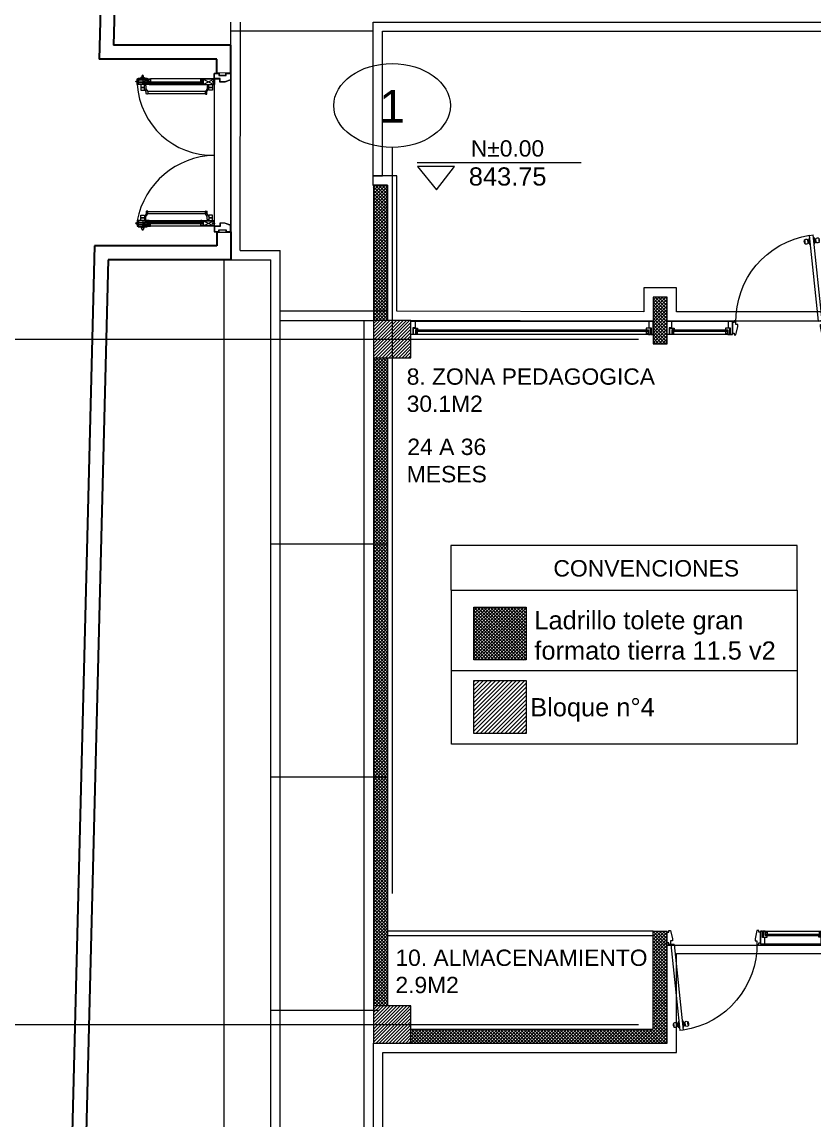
# Model space of a CAD drawing. Extents: x 98839 to 99031, y 101876 to 101926.
# Drawn here: x 98843.34 to 98851.83, y 101897.92 to 101909.7 of the extents above; entities that cross this region are included whole.
import ezdxf
from ezdxf import colors
from ezdxf.entities.mleader import LeaderData, LeaderLine
from ezdxf.enums import TextEntityAlignment as Align
from ezdxf.math import Vec2, Vec3

# ---------------------------------------------------------------- set-up
doc = ezdxf.new("R2010")
doc.units = 0
doc.header["$LTSCALE"] = 8
doc.header["$MEASUREMENT"] = 0
for name, pattern in [('DASHDOTX2', [2, 1, -0.5, 0, -0.5]), ('DASHED', [19.05, 12.7, -6.35]), ('DASHED2', [9.525, 6.35, -3.175]), ('HIDDEN', [0.375, 0.25, -0.125])]:
    doc.linetypes.add(name, pattern=pattern)
doc.layers.get('0').update_dxf_attribs({"linetype": 'CONTINUOUS', "lineweight": 9})
for name, color, linetype, lineweight in [('5- 0.18 (muebles fijos)', 3, 'CONTINUOUS', 18), ('A-PLAN-ACHU1', 105, 'CONTINUOUS', 9), ('A-PLAN-ACHU2', 146, 'CONTINUOUS', 0), ('A-PLAN-ACHU3', 250, 'CONTINUOUS', 0), ('A-PROY', 6, 'HIDDEN', 18), ('A-VENT', 1, 'CONTINUOUS', 15), ('A-WIPEOUT', 255, 'CONTINUOUS', 0), ('A_ACHU-1', 253, 'CONTINUOUS', 0), ('A_CARP-MAD', 46, 'CONTINUOUS', 18), ('A_CARP-MET', 126, 'CONTINUOUS', 18), ('A_CLRA-YESO', 71, 'CONTINUOUS', 18), ('A_COLS', 1, 'CONTINUOUS', 20), ('A_EJES', 75, 'DASHDOTX2', 5), ('A_MUEB-ARCH', 64, 'CONTINUOUS', 15), ('A_MURO', 7, 'CONTINUOUS', 20), ('A_MURO-ANTE', 7, 'CONTINUOUS', 30), ('A_PISO-ACHU', 251, 'CONTINUOUS', 0), ('A_PISO-GRAN', 250, 'CONTINUOUS', 0), ('A_PLAN-5', 100, 'CONTINUOUS', 20), ('A_PROY', 16, 'HIDDEN', 5), ('A_PUER', 134, 'CONTINUOUS', 18), ('A_TEXT', 154, 'CONTINUOUS', 0), ('A_TEXT-IDEN', 5, 'CONTINUOUS', 18), ('A_TEXT-NIVL', 54, 'CONTINUOUS', 20), ('A_TEXT-NOTA', 53, 'CONTINUOUS', 20), ('A_TEXT-SIMB', 195, 'CONTINUOUS', 20), ('A_VENT', 124, 'CONTINUOUS', 18)]:
    doc.layers.add(name, color=color, linetype=linetype, lineweight=lineweight)
doc.styles.add('ARIAL', font='arial.ttf')
doc.styles.add('DIM', font='arial.ttf')
pattern_1 = [(45, (0, 0), (-0.0176776695297, 0.0176776695297), []), (135, (0, 0), (-0.0176776695297, -0.0176776695297), [])]

# ---------------------------------------------------------------- blocks, each defined once
blk = doc.blocks.new('_Open30')
at = {"color": 0, "linetype": 'ByBlock', "lineweight": -2}
for p, q in [((-1, 0.268), (0, 0)), ((0, 0), (-1, -0.268)), ((0, 0), (-1, 0))]:
    blk.add_line(p, q, dxfattribs=at)
blk = doc.blocks.new('EJE')
at = {"layer": 'A_TEXT-SIMB'}
blk.add_ellipse((0, 0), major_axis=(-0.625, 0), ratio=0.72, dxfattribs=at)
at = {"layer": 'A_TEXT-IDEN', "style": 'ARIAL'}
blk.add_attdef('EJE', text='', height=0.35, dxfattribs=at).set_placement((0, -0.184), align=Align.CENTER)
blk = doc.blocks.new('NIVEL ARQUITECTONICO')
at = {"layer": 'A_TEXT-NIVL'}
blk.add_line((-0.8796, 0), (0, 0), dxfattribs=at)
blk.add_lwpolyline([(-0.7761, -0.1464), (-0.6785, -0.0214), (-0.8785, -0.0214)], close=True, dxfattribs=at)
at = {"layer": 'A_TEXT-NOTA', "linetype": 'Continuous', "style": 'ARIAL'}
blk.add_attdef('Q', (-0.5919, 0.0318), '', height=0.0875, dxfattribs=at)
blk = doc.blocks.new('puerta mad 1mt')
at = {"layer": '5- 0.18 (muebles fijos)'}
blk.add_line((0.155, 0.99), (0.155, 0.99), dxfattribs=at)
at = {"layer": 'A_ACHU-1'}
for p, q in [((0.048, 0.934), (0.049, 0.946)), ((0.049, 0.946), (0.052, 0.945)), ((0.051, 0.934), (0.054, 0.96)), ((0.084, 0.916), (0.088, 0.956)), ((0.098, 0.95), (0.088, 0.951)), ((0.094, 0.918), (0.098, 0.952)), ((0.101, 0.952), (0.098, 0.952)), ((0.112, 0.969), (0.101, 0.952)), ((0.105, 0.899), (0.112, 0.969)), ((0.115, 0.968), (0.112, 0.969)), ((0.115, 0.968), (0.112, 0.969)), ((0.148, 0.894), (0.156, 0.964)), ((0.153, 0.964), (0.156, 0.964)), ((0.153, 0.964), (0.156, 0.964)), ((0.156, 0.964), (0.163, 0.946)), ((0.162, 0.91), (0.166, 0.945)), ((0.163, 0.946), (0.166, 0.945)), ((0.165, 0.943), (0.175, 0.942)), ((0.172, 0.907), (0.176, 0.947)), ((0.208, 0.918), (0.211, 0.943)), ((0.048, 0.934), (0.051, 0.934)), ((0.049, 0.92), (0.051, 0.934)), ((0.095, 0.92), (0.085, 0.921)), ((0.097, 0.917), (0.094, 0.918)), ((0.105, 0.899), (0.097, 0.917)), ((0.108, 0.899), (0.105, 0.899)), ((0.145, 0.895), (0.148, 0.894)), ((0.148, 0.894), (0.159, 0.911)), ((0.159, 0.911), (0.162, 0.91)), ((0.162, 0.913), (0.172, 0.912)), ((0.207, 0.903), (0.208, 0.918)), ((0.211, 0.917), (0.208, 0.918)), ((0.212, 0.929), (0.209, 0.929)), ((0.211, 0.917), (0.212, 0.929)), ((0.021, 0.057), (0.02, 0.057)), ((0.021, 0.074), (0.022, 0.078)), ((0.021, 0.074), (0.021, 0.057)), ((0.022, 0.076), (0.031, 0.076)), ((0.022, 0.075), (0.038, 0.074)), ((0.038, 0.075), (0.038, 0.074))]:
    blk.add_line(p, q, dxfattribs=at)
blk.add_circle((0.022, 0.075), 0.00188, dxfattribs=at)
for centre, radius, start, end in [((-0.04, 0.949), 0.0943, 341.7975, 6.2754), ((0.069, 0.941), 0.0242, 37.6393, 130.4336), ((0.192, 0.928), 0.0242, 37.6393, 130.4336), ((0.3, 0.914), 0.0943, 161.7975, 186.2754), ((0.069, 0.935), 0.0242, 217.6393, 310.4336), ((0.191, 0.922), 0.0242, 217.6393, 310.4336), ((0.022, 0.075), 0.000938, 85, 265), ((0.022, 0.075), 0.000937, 265, 85)]:
    blk.add_arc(centre, radius, start, end, dxfattribs=at)
at = {"layer": 'A_CARP-MAD'}
for points in [[(-0.017, -0.058), (0, -0.058), (0, -0.075), (0.02, -0.075), (0.04, 0.015), (0.04, 0.035), (0.02, 0.035), (0.02, 0.075), (0, 0.075), (0, 0.058), (-0.017, 0.058)], [(0.983, -0.058), (0.966, -0.058), (0.966, -0.075), (0.946, -0.075), (0.926, 0.015), (0.926, 0.035), (0.946, 0.035), (0.946, 0.075), (0.966, 0.075), (0.966, 0.058), (0.983, 0.058)]]:
    blk.add_lwpolyline(points, close=True, dxfattribs=at)
at = {"layer": 'A_PROY'}
blk.add_arc((0.016, 0.073), 0.93, 358.9025, 81.3874, dxfattribs=at)
at = {"layer": 'A_PUER'}
for p, q in [((0.022, 0.076), (0.118, 0.996)), ((0.059, 0.073), (0.156, 0.992)), ((0.156, 0.992), (0.118, 0.996)), ((0.059, 0.073), (0.022, 0.076))]:
    blk.add_line(p, q, dxfattribs=at)
blk = doc.blocks.new('*U470')
at = {"layer": 'A_CARP-MAD'}
blk.add_lwpolyline([(0.14, -0.047), (0.07, -0.047), (0.07, -0.023), (0, -0.023), (0, 0), (0.14, 0)], dxfattribs=at)
for points in [[(0, -0.028), (0.065, -0.028), (0.065, -0.074), (0.048, -0.074), (0.048, -0.051), (0, -0.051)], [(0, -0.028), (0.065, -0.028), (0.065, -0.074), (0.048, -0.074), (0.048, -0.051), (0, -0.051)], [(0.033, -0.071), (0.033, -0.054), (0.01, -0.054), (0.01, -0.071)], [(0, -2.572), (0.065, -2.572), (0.065, -2.526), (0.048, -2.526), (0.048, -2.549), (0, -2.549)], [(0, -2.577), (0, -2.6), (0.14, -2.6), (0.14, -2.553), (0.07, -2.553), (0.07, -2.577)], [(0.033, -2.529), (0.033, -2.546), (0.01, -2.546), (0.01, -2.529)]]:
    blk.add_lwpolyline(points, close=True, dxfattribs=at)
at = {"layer": 'A_CARP-MET'}
blk.add_line((0.14, -0.047), (0.14, 0), dxfattribs=at)
blk.add_lwpolyline([(0.033, -0.071), (0.033, -0.054), (0.01, -0.054), (0.01, -0.071)], close=True, dxfattribs=at)
at = {"layer": 'A_VENT'}
for p, q in [((0, -2.6), (0, 0)), ((0.14, 0), (0.14, -2.6))]:
    blk.add_line(p, q, dxfattribs=at)
blk.add_lwpolyline([(0.036, -0.054), (0.036, -2.546), (0.045, -2.546), (0.045, -0.054)], close=True, dxfattribs=at)
blk = doc.blocks.new('*U468')
at = {"layer": 'A_CARP-MAD'}
blk.add_lwpolyline([(0.14, -0.047), (0.07, -0.047), (0.07, -0.023), (0, -0.023), (0, 0), (0.14, 0)], dxfattribs=at)
for points in [[(0, -0.028), (0.065, -0.028), (0.065, -0.074), (0.048, -0.074), (0.048, -0.051), (0, -0.051)], [(0, -0.028), (0.065, -0.028), (0.065, -0.074), (0.048, -0.074), (0.048, -0.051), (0, -0.051)], [(0.033, -0.071), (0.033, -0.054), (0.01, -0.054), (0.01, -0.071)], [(0, -0.672), (0.065, -0.672), (0.065, -0.626), (0.048, -0.626), (0.048, -0.649), (0, -0.649)], [(0, -0.677), (0, -0.7), (0.14, -0.7), (0.14, -0.653), (0.07, -0.653), (0.07, -0.677)], [(0.033, -0.629), (0.033, -0.646), (0.01, -0.646), (0.01, -0.629)]]:
    blk.add_lwpolyline(points, close=True, dxfattribs=at)
at = {"layer": 'A_CARP-MET'}
blk.add_line((0.14, -0.047), (0.14, 0), dxfattribs=at)
blk.add_lwpolyline([(0.033, -0.071), (0.033, -0.054), (0.01, -0.054), (0.01, -0.071)], close=True, dxfattribs=at)
at = {"layer": 'A_VENT'}
for p, q in [((0, -0.7), (0, 0)), ((0.14, 0), (0.14, -0.7))]:
    blk.add_line(p, q, dxfattribs=at)
blk.add_lwpolyline([(0.036, -0.054), (0.036, -0.646), (0.045, -0.646), (0.045, -0.054)], close=True, dxfattribs=at)
blk = doc.blocks.new('TORNILLO_AUTOPERF')
at = {"layer": 'A-PLAN-ACHU2'}
for points in [[(-0.024, 0), (-0.015, -0.001), (0, -0.001), (0.003, -0.004), (0.003, 0.004), (0, 0.001), (-0.015, 0.001)], [(-0.023, 0), (-0.024, 0), (-0.023, 0)], [(-0.022, 0), (-0.023, 0), (-0.023, 0), (-0.022, 0)], [(-0.02, 0.001), (-0.022, 0), (-0.022, 0), (-0.021, 0)], [(-0.019, 0.001), (-0.02, 0.001), (-0.021, 0), (-0.019, -0.001)], [(-0.018, 0.001), (-0.019, 0.001), (-0.019, -0.001), (-0.018, -0.001)], [(-0.016, 0.001), (-0.018, 0.001), (-0.018, -0.001), (-0.017, -0.001)], [(-0.015, 0.001), (-0.016, 0.001), (-0.017, -0.001), (-0.016, -0.001)], [(-0.014, 0.001), (-0.015, 0.001), (-0.016, -0.001), (-0.015, -0.001), (-0.014, -0.001)], [(-0.012, 0.001), (-0.014, 0.001), (-0.014, -0.001), (-0.013, -0.001)], [(-0.011, 0.001), (-0.012, 0.001), (-0.013, -0.001), (-0.012, -0.001)], [(-0.01, 0.001), (-0.011, 0.001), (-0.012, -0.001), (-0.01, -0.001)], [(-0.009, 0.001), (-0.01, 0.001), (-0.01, -0.001), (-0.009, -0.001)], [(-0.007, 0.001), (-0.009, 0.001), (-0.009, -0.001), (-0.008, -0.001)]]:
    blk.add_lwpolyline(points, close=True, dxfattribs=at)
for points in [[(-0.024, 0), (-0.015, 0.001)], [(-0.024, 0), (-0.015, -0.001)], [(0, 0.001), (-0.015, 0.001)], [(0, 0.001), (0.003, 0.004)], [(0, 0.001), (0, -0.001)], [(0.003, 0.004), (0.003, -0.004)], [(0, -0.001), (-0.015, -0.001)], [(0, -0.001), (0.003, -0.004)]]:
    blk.add_lwpolyline(points, dxfattribs=at)
blk = doc.blocks.new('PUERTA DE PANICO')
at = {"ltscale": 0.5, "extrusion": (0, 0, -1)}
blk.add_lwpolyline([(-99037.017, 101893.806), (-99037.017, 101893.989), (-99038.766, 101893.989), (-99038.766, 101893.806), (-99037.017, 101893.806)], close=True, dxfattribs=at)
at = {"layer": 'A-PLAN-ACHU2', "extrusion": (0, 0, -1)}
for points in [[(-99037.241, 101894.721), (-99037.241, 101894.086), (-99037.216, 101894.086), (-99037.216, 101894.721)], [(-99038.543, 101894.721), (-99038.543, 101894.086), (-99038.568, 101894.086), (-99038.568, 101894.721)]]:
    blk.add_lwpolyline(points, close=True, dxfattribs=at)
for points in [[(99037.078, 101894.839), (99037.142, 101894.839), (99037.142, 101893.989), (99037.078, 101893.989)], [(99038.642, 101893.989), (99038.705, 101893.989), (99038.705, 101894.839), (99038.642, 101894.839)]]:
    blk.add_wipeout(points).dxf.layer = 'A-WIPEOUT'
at = {"layer": 'A-PLAN-ACHU1', "linetype": 'DASHED', "extrusion": (0, 0, -1)}
for p, q in [((99037.121, 101894.774), (99037.098, 101894.774)), ((99037.121, 101894.754), (99037.098, 101894.754)), ((99038.685, 101894.774), (99038.662, 101894.774)), ((99038.685, 101894.754), (99038.662, 101894.754))]:
    blk.add_line(p, q, dxfattribs=at)
at = {"layer": 'A-PLAN-ACHU1', "extrusion": (0, 0, -1)}
for points in [[(-99037.104, 101894.844), (-99037.116, 101894.844, -0.258942), (-99037.106, 101894.855), (-99037.104, 101894.855)], [(-99038.668, 101894.844), (-99038.68, 101894.844, -0.258942), (-99038.67, 101894.855), (-99038.668, 101894.855)], [(-99037.081, 101893.984, -0.346783), (-99037.084, 101893.986, -0.48502), (-99037.081, 101893.989, -1)], [(-99037.081, 101893.984, -0.346783), (-99037.084, 101893.986, -0.48502), (-99037.081, 101893.989, -1)], [(-99037.078, 101893.958), (-99037.078, 101893.958), (-99037.08, 101893.96), (-99037.08, 101893.984, 0.346783), (-99037.078, 101893.986), (-99037.078, 101893.986)], [(-99037.081, 101893.988, 1), (-99037.081, 101893.984, 1)], [(-99037.081, 101893.988, 1), (-99037.081, 101893.984, 1)], [(-99037.107, 101893.987), (-99037.109, 101893.989), (-99037.109, 101893.989), (-99037.081, 101893.989), (-99037.081, 101893.989, 0.346783), (-99037.084, 101893.987)], [(-99037.107, 101893.987), (-99037.109, 101893.989), (-99037.109, 101893.989), (-99037.081, 101893.989), (-99037.081, 101893.989, 0.346783), (-99037.084, 101893.987)], [(-99038.676, 101893.987), (-99038.674, 101893.989), (-99038.674, 101893.989), (-99038.702, 101893.989), (-99038.702, 101893.989, -0.346783), (-99038.7, 101893.987)], [(-99038.702, 101893.984, 0.346783), (-99038.7, 101893.986, 0.48502), (-99038.702, 101893.989, 1)], [(-99038.702, 101893.988, -1), (-99038.702, 101893.984, -1)]]:
    blk.add_lwpolyline(points, format="xyb", close=True, dxfattribs=at)
for points in [[(-99037.116, 101894.844), (-99037.116, 101894.839), (-99037.104, 101894.839), (-99037.104, 101894.844)], [(-99038.68, 101894.844), (-99038.68, 101894.839), (-99038.668, 101894.839), (-99038.668, 101894.844)], [(-99037.078, 101894.774), (-99037.078, 101894.754), (-99037.142, 101894.754), (-99037.142, 101894.774)], [(-99037.101, 101894.838), (-99037.101, 101894.839), (-99037.1, 101894.839), (-99037.096, 101894.839), (-99037.095, 101894.839), (-99037.095, 101894.838)], [(-99037.098, 101894.837), (-99037.098, 101894.774), (-99037.121, 101894.774), (-99037.121, 101894.837)], [(-99037.098, 101894.754), (-99037.098, 101894.733), (-99037.121, 101894.733), (-99037.121, 101894.754)], [(-99037.102, 101894.838), (-99037.102, 101894.839), (-99037.102, 101894.839), (-99037.117, 101894.839), (-99037.118, 101894.839), (-99037.118, 101894.838)], [(-99037.119, 101894.838), (-99037.119, 101894.839), (-99037.12, 101894.839), (-99037.124, 101894.839), (-99037.125, 101894.839), (-99037.125, 101894.838)], [(-99038.642, 101894.774), (-99038.642, 101894.754), (-99038.705, 101894.754), (-99038.705, 101894.774)], [(-99038.664, 101894.838), (-99038.664, 101894.839), (-99038.663, 101894.839), (-99038.659, 101894.839), (-99038.658, 101894.839), (-99038.658, 101894.838)], [(-99038.662, 101894.837), (-99038.662, 101894.774), (-99038.685, 101894.774), (-99038.685, 101894.837)], [(-99038.662, 101894.754), (-99038.662, 101894.733), (-99038.685, 101894.733), (-99038.685, 101894.754)], [(-99038.665, 101894.838), (-99038.665, 101894.839), (-99038.666, 101894.839), (-99038.681, 101894.839), (-99038.682, 101894.839), (-99038.682, 101894.838)], [(-99038.683, 101894.838), (-99038.683, 101894.839), (-99038.683, 101894.839), (-99038.688, 101894.839), (-99038.689, 101894.839), (-99038.689, 101894.838)], [(-99037.111, 101894.693), (-99037.111, 101894.704), (-99037.128, 101894.704), (-99037.128, 101894.693), (-99037.128, 101894.693), (-99037.128, 101894.704), (-99037.112, 101894.704), (-99037.112, 101894.693)], [(-99037.112, 101894.703), (-99037.112, 101894.126), (-99037.127, 101894.126), (-99037.127, 101894.703)], [(-99038.672, 101894.693), (-99038.672, 101894.704), (-99038.655, 101894.704), (-99038.655, 101894.693), (-99038.656, 101894.693), (-99038.656, 101894.704), (-99038.672, 101894.704), (-99038.672, 101894.693)], [(-99038.671, 101894.703), (-99038.671, 101894.126), (-99038.656, 101894.126), (-99038.656, 101894.703)], [(-99037.111, 101894.136), (-99037.111, 101894.125), (-99037.128, 101894.125), (-99037.128, 101894.136), (-99037.128, 101894.136), (-99037.128, 101894.125), (-99037.112, 101894.125), (-99037.112, 101894.136)], [(-99038.672, 101894.136), (-99038.672, 101894.125), (-99038.655, 101894.125), (-99038.655, 101894.136), (-99038.656, 101894.136), (-99038.656, 101894.125), (-99038.672, 101894.125), (-99038.672, 101894.136)], [(-99037.078, 101893.929), (-99037.08, 101893.929), (-99037.08, 101893.954), (-99037.078, 101893.956), (-99037.078, 101893.956)], [(-99037.078, 101893.929), (-99037.08, 101893.929), (-99037.08, 101893.954), (-99037.078, 101893.956), (-99037.078, 101893.956)], [(-99037.139, 101893.987), (-99037.139, 101893.989), (-99037.112, 101893.989), (-99037.112, 101893.989), (-99037.114, 101893.987)], [(-99038.705, 101893.929), (-99038.703, 101893.929), (-99038.703, 101893.954), (-99038.705, 101893.956), (-99038.705, 101893.956)]]:
    blk.add_lwpolyline(points, close=True, dxfattribs=at)
at = {"layer": 'A-PLAN-ACHU1', "linetype": 'Continuous', "extrusion": (0, 0, -1)}
for points in [[(-99037.139, 101894.774), (-99037.139, 101894.782), (-99037.133, 101894.782), (-99037.133, 101894.774)], [(-99037.133, 101894.754), (-99037.133, 101894.738), (-99037.139, 101894.738), (-99037.139, 101894.754)], [(-99038.702, 101894.774), (-99038.702, 101894.782), (-99038.696, 101894.782), (-99038.696, 101894.774)], [(-99038.696, 101894.754), (-99038.696, 101894.738), (-99038.702, 101894.738), (-99038.702, 101894.754)]]:
    blk.add_lwpolyline(points, dxfattribs=at)
at = {"layer": 'A-PLAN-ACHU2', "linetype": 'HIDDEN', "ltscale": 0.01, "extrusion": (0, 0, -1)}
for p, q in [((99037.081, 101894.827), (99037.097, 101894.827)), ((99037.082, 101894.828), (99037.097, 101894.828)), ((99037.118, 101894.828), (99037.102, 101894.828)), ((99037.118, 101894.827), (99037.102, 101894.827)), ((99037.138, 101894.827), (99037.122, 101894.827)), ((99037.138, 101894.828), (99037.123, 101894.828)), ((99038.645, 101894.828), (99038.661, 101894.828)), ((99038.645, 101894.827), (99038.661, 101894.827)), ((99038.681, 101894.827), (99038.665, 101894.827)), ((99038.681, 101894.828), (99038.666, 101894.828)), ((99038.701, 101894.828), (99038.686, 101894.828)), ((99038.702, 101894.827), (99038.686, 101894.827))]:
    blk.add_line(p, q, dxfattribs=at)
at = {"layer": 'A-PLAN-ACHU2', "extrusion": (0, 0, -1)}
for points in [[(-99037.047, 101894.788), (-99037.066, 101894.788), (-99037.066, 101894.769), (-99037.047, 101894.769)], [(-99037.064, 101894.769), (-99037.064, 101894.759), (-99037.07, 101894.759), (-99037.07, 101894.799), (-99037.064, 101894.799), (-99037.064, 101894.788)], [(-99037.07, 101894.764), (-99037.066, 101894.764), (-99037.066, 101894.769), (-99037.064, 101894.769), (-99037.064, 101894.759), (-99037.07, 101894.759), (-99037.07, 101894.764)], [(-99038.719, 101894.769), (-99038.719, 101894.759), (-99038.713, 101894.759), (-99038.713, 101894.799), (-99038.719, 101894.799), (-99038.719, 101894.788)], [(-99038.713, 101894.764), (-99038.717, 101894.764), (-99038.717, 101894.769), (-99038.719, 101894.769), (-99038.719, 101894.759), (-99038.713, 101894.759), (-99038.713, 101894.764)], [(-99038.736, 101894.788), (-99038.717, 101894.788), (-99038.717, 101894.769), (-99038.736, 101894.769)], [(-99037.114, 101894.126), (-99037.114, 101894.703)], [(-99037.117, 101894.126), (-99037.117, 101894.703)], [(-99037.123, 101894.126), (-99037.123, 101894.703)], [(-99037.126, 101894.126), (-99037.126, 101894.703)], [(-99038.657, 101894.126), (-99038.657, 101894.703)], [(-99038.661, 101894.126), (-99038.661, 101894.703)], [(-99038.667, 101894.126), (-99038.667, 101894.703)], [(-99038.67, 101894.126), (-99038.67, 101894.703)]]:
    blk.add_lwpolyline(points, dxfattribs=at)
for points in [[(-99037.07, 101894.794), (-99037.066, 101894.794), (-99037.066, 101894.788), (-99037.064, 101894.788), (-99037.064, 101894.799), (-99037.07, 101894.799)], [(-99037.07, 101894.764), (-99037.066, 101894.764), (-99037.066, 101894.794), (-99037.07, 101894.794)], [(-99037.078, 101894.827), (-99037.07, 101894.827), (-99037.07, 101894.729), (-99037.078, 101894.729)], [(-99037.142, 101894.798), (-99037.172, 101894.798), (-99037.172, 101894.758), (-99037.142, 101894.758)], [(-99037.202, 101894.758), (-99037.172, 101894.758), (-99037.172, 101894.798), (-99037.202, 101894.798)], [(-99038.582, 101894.758), (-99038.612, 101894.758), (-99038.612, 101894.798), (-99038.582, 101894.798)], [(-99038.642, 101894.798), (-99038.612, 101894.798), (-99038.612, 101894.758), (-99038.642, 101894.758)], [(-99038.705, 101894.827), (-99038.713, 101894.827), (-99038.713, 101894.729), (-99038.705, 101894.729)], [(-99038.713, 101894.794), (-99038.717, 101894.794), (-99038.717, 101894.788), (-99038.719, 101894.788), (-99038.719, 101894.799), (-99038.713, 101894.799)], [(-99038.713, 101894.764), (-99038.717, 101894.764), (-99038.717, 101894.794), (-99038.713, 101894.794)], [(-99037.11, 101894.693), (-99037.11, 101894.136), (-99037.078, 101894.136), (-99037.078, 101894.693)], [(-99037.142, 101894.693), (-99037.142, 101894.136), (-99037.129, 101894.136), (-99037.129, 101894.693)], [(-99038.642, 101894.693), (-99038.642, 101894.136), (-99038.654, 101894.136), (-99038.654, 101894.693)], [(-99038.673, 101894.693), (-99038.673, 101894.136), (-99038.705, 101894.136), (-99038.705, 101894.693)], [(-99037.142, 101894.009), (-99037.172, 101894.009), (-99037.172, 101894.049), (-99037.142, 101894.049)], [(-99037.202, 101894.049), (-99037.172, 101894.049), (-99037.172, 101894.009), (-99037.202, 101894.009)]]:
    blk.add_lwpolyline(points, close=True, dxfattribs=at)
at = {"layer": 'A-PLAN-ACHU2', "linetype": 'HIDDEN', "ltscale": 0.01, "extrusion": (0, 0, -1)}
for points in [[(-99037.098, 101894.83), (-99037.098, 101894.833, -0.414214), (-99037.096, 101894.835), (-99037.082, 101894.835, -0.414214), (-99037.081, 101894.833), (-99037.081, 101894.83)], [(-99037.097, 101894.733), (-99037.097, 101894.736, -0.414213), (-99037.095, 101894.737), (-99037.09, 101894.737), (-99037.09, 101894.735), (-99037.088, 101894.735), (-99037.088, 101894.737), (-99037.084, 101894.737, -0.414213), (-99037.082, 101894.736), (-99037.082, 101894.733)], [(-99037.101, 101894.83), (-99037.101, 101894.833, 0.414214), (-99037.103, 101894.835), (-99037.117, 101894.835, 0.414214), (-99037.118, 101894.833), (-99037.118, 101894.83)], [(-99037.122, 101894.83), (-99037.122, 101894.833, 0.414214), (-99037.123, 101894.835), (-99037.137, 101894.835, 0.414214), (-99037.139, 101894.833), (-99037.139, 101894.83)], [(-99037.138, 101894.733), (-99037.138, 101894.736, -0.414213), (-99037.136, 101894.737), (-99037.131, 101894.737), (-99037.131, 101894.735), (-99037.129, 101894.735), (-99037.129, 101894.737), (-99037.124, 101894.737, -0.414213), (-99037.123, 101894.736), (-99037.123, 101894.733)], [(-99038.661, 101894.83), (-99038.661, 101894.833, -0.414214), (-99038.66, 101894.835), (-99038.646, 101894.835, -0.414214), (-99038.645, 101894.833), (-99038.645, 101894.83)], [(-99038.66, 101894.733), (-99038.66, 101894.736, -0.414213), (-99038.659, 101894.737), (-99038.654, 101894.737), (-99038.654, 101894.735), (-99038.652, 101894.735), (-99038.652, 101894.737), (-99038.647, 101894.737, -0.414213), (-99038.646, 101894.736), (-99038.646, 101894.733)], [(-99038.665, 101894.83), (-99038.665, 101894.833, 0.414214), (-99038.666, 101894.835), (-99038.68, 101894.835, 0.414214), (-99038.682, 101894.833), (-99038.682, 101894.83)], [(-99038.685, 101894.83), (-99038.685, 101894.833, 0.414214), (-99038.687, 101894.835), (-99038.701, 101894.835, 0.414214), (-99038.702, 101894.833), (-99038.702, 101894.83)], [(-99038.701, 101894.733), (-99038.701, 101894.736, -0.414213), (-99038.7, 101894.737), (-99038.695, 101894.737), (-99038.695, 101894.735), (-99038.693, 101894.735), (-99038.693, 101894.737), (-99038.688, 101894.737, -0.414213), (-99038.686, 101894.736), (-99038.686, 101894.733)]]:
    blk.add_lwpolyline(points, format="xyb", close=True, dxfattribs=at)
for points in [[(-99037.082, 101894.83), (-99037.082, 101894.828), (-99037.081, 101894.827), (-99037.082, 101894.824), (-99037.096, 101894.824), (-99037.097, 101894.827), (-99037.097, 101894.828), (-99037.097, 101894.83)], [(-99037.098, 101894.774), (-99037.098, 101894.754)], [(-99037.118, 101894.83), (-99037.118, 101894.828), (-99037.118, 101894.827), (-99037.117, 101894.824), (-99037.103, 101894.824), (-99037.102, 101894.827), (-99037.102, 101894.828), (-99037.102, 101894.83)], [(-99037.121, 101894.774), (-99037.121, 101894.754)], [(-99037.138, 101894.83), (-99037.138, 101894.828), (-99037.138, 101894.827), (-99037.137, 101894.824), (-99037.123, 101894.824), (-99037.122, 101894.827), (-99037.123, 101894.828), (-99037.123, 101894.83)], [(-99038.645, 101894.83), (-99038.645, 101894.828), (-99038.645, 101894.827), (-99038.646, 101894.824), (-99038.66, 101894.824), (-99038.661, 101894.827), (-99038.661, 101894.828), (-99038.661, 101894.83)], [(-99038.662, 101894.774), (-99038.662, 101894.754)], [(-99038.681, 101894.83), (-99038.681, 101894.828), (-99038.681, 101894.827), (-99038.68, 101894.824), (-99038.666, 101894.824), (-99038.665, 101894.827), (-99038.666, 101894.828), (-99038.666, 101894.83)], [(-99038.685, 101894.774), (-99038.685, 101894.754)], [(-99038.701, 101894.83), (-99038.701, 101894.828), (-99038.702, 101894.827), (-99038.701, 101894.824), (-99038.687, 101894.824), (-99038.686, 101894.827), (-99038.686, 101894.828), (-99038.686, 101894.83)], [(-99037.086, 101893.986), (-99037.076, 101893.986)], [(-99037.081, 101893.991), (-99037.081, 101893.981)]]:
    blk.add_lwpolyline(points, dxfattribs=at)
at = {"layer": 'A-PLAN-ACHU2', "extrusion": (0, 0, -1)}
for points in [[(-99037.216, 101894.738), (-99037.187, 101894.758), (-99037.157, 101894.758, -1.07276), (-99037.157, 101894.742), (-99037.187, 101894.742), (-99037.216, 101894.721, -0.111632), (-99037.216, 101894.721), (-99037.24, 101894.721, -0.943458), (-99037.24, 101894.738), (-99037.216, 101894.738, 0.111632)], [(-99038.567, 101894.738), (-99038.597, 101894.758), (-99038.627, 101894.758, 1.07276), (-99038.627, 101894.742), (-99038.597, 101894.742), (-99038.567, 101894.721, 0.111632), (-99038.567, 101894.721), (-99038.543, 101894.721, 0.943458), (-99038.543, 101894.738), (-99038.567, 101894.738, -0.111632)], [(-99037.216, 101894.069), (-99037.187, 101894.049), (-99037.157, 101894.049, 1.07276), (-99037.157, 101894.065), (-99037.187, 101894.065), (-99037.216, 101894.086, 0.111632), (-99037.216, 101894.086), (-99037.24, 101894.086, 0.943458), (-99037.24, 101894.069), (-99037.216, 101894.069, -0.111632)]]:
    blk.add_lwpolyline(points, format="xyb", close=True, dxfattribs=at)
for centre, start, end in [((-99037.047, 101894.778), 270, 90), ((-99038.736, 101894.778), 90, 270)]:
    blk.add_arc(centre, 0.00934, start, end, dxfattribs=at)
at = {"layer": 'A-PLAN-ACHU3', "extrusion": (0, 0, -1)}
for points in [[(-99037.12, 101894.126), (-99037.12, 101894.703)], [(-99038.664, 101894.126), (-99038.664, 101894.703)], [(-99037.139, 101894.109), (-99037.081, 101893.992)], [(-99037.081, 101894.109), (-99037.139, 101893.992)], [(-99038.702, 101894.109), (-99038.645, 101893.992)], [(-99038.645, 101894.109), (-99038.702, 101893.992)]]:
    blk.add_lwpolyline(points, dxfattribs=at)
at = {"layer": 'A-PROY', "color": 250, "linetype": 'DASHED2', "ltscale": 0.05, "extrusion": (0, 0, -1)}
for points in [[(-99037.142, 101894.839, 0.39885), (-99037.922, 101893.989)], [(-99038.642, 101894.839, -0.351267), (-99037.922, 101893.989)]]:
    blk.add_lwpolyline(points, format="xyb", dxfattribs=at)
at = {"layer": 'A-VENT', "extrusion": (0, 0, -1)}
for points in [[(-99037.125, 101894.839), (-99037.125, 101894.838), (-99037.095, 101894.838), (-99037.095, 101894.839), (-99037.078, 101894.839), (-99037.078, 101894.717), (-99037.142, 101894.717), (-99037.142, 101894.839)], [(-99037.128, 101894.837), (-99037.128, 101894.835), (-99037.092, 101894.835), (-99037.092, 101894.837), (-99037.081, 101894.837), (-99037.081, 101894.72), (-99037.139, 101894.72), (-99037.139, 101894.837)], [(-99038.658, 101894.839), (-99038.658, 101894.838), (-99038.689, 101894.838), (-99038.689, 101894.839), (-99038.705, 101894.839), (-99038.705, 101894.717), (-99038.642, 101894.717), (-99038.642, 101894.839)], [(-99038.655, 101894.837), (-99038.655, 101894.835), (-99038.692, 101894.835), (-99038.692, 101894.837), (-99038.702, 101894.837), (-99038.702, 101894.72), (-99038.645, 101894.72), (-99038.645, 101894.837)], [(-99037.078, 101894.717), (-99037.078, 101894.693), (-99037.11, 101894.693), (-99037.11, 101894.705), (-99037.142, 101894.705), (-99037.142, 101894.717)], [(-99037.081, 101894.715), (-99037.081, 101894.696), (-99037.107, 101894.696), (-99037.107, 101894.708), (-99037.139, 101894.708), (-99037.139, 101894.715)], [(-99037.129, 101894.693), (-99037.129, 101894.705), (-99037.134, 101894.705), (-99037.134, 101894.702), (-99037.132, 101894.702), (-99037.132, 101894.696), (-99037.134, 101894.696), (-99037.134, 101894.695), (-99037.132, 101894.693)], [(-99037.139, 101894.693), (-99037.137, 101894.695), (-99037.137, 101894.696), (-99037.139, 101894.696), (-99037.139, 101894.702), (-99037.137, 101894.702), (-99037.137, 101894.705), (-99037.142, 101894.705), (-99037.142, 101894.693)], [(-99038.705, 101894.717), (-99038.705, 101894.693), (-99038.673, 101894.693), (-99038.673, 101894.705), (-99038.642, 101894.705), (-99038.642, 101894.717)], [(-99038.644, 101894.693), (-99038.647, 101894.695), (-99038.647, 101894.696), (-99038.645, 101894.696), (-99038.645, 101894.702), (-99038.647, 101894.702), (-99038.647, 101894.705), (-99038.642, 101894.705), (-99038.642, 101894.693)], [(-99038.702, 101894.715), (-99038.702, 101894.696), (-99038.676, 101894.696), (-99038.676, 101894.708), (-99038.645, 101894.708), (-99038.645, 101894.715)], [(-99038.654, 101894.693), (-99038.654, 101894.705), (-99038.649, 101894.705), (-99038.649, 101894.702), (-99038.651, 101894.702), (-99038.651, 101894.696), (-99038.649, 101894.696), (-99038.649, 101894.695), (-99038.651, 101894.693)], [(-99037.078, 101894.111), (-99037.078, 101894.136), (-99037.11, 101894.136), (-99037.11, 101894.124), (-99037.142, 101894.124), (-99037.142, 101894.111)], [(-99037.081, 101894.114), (-99037.081, 101894.133), (-99037.107, 101894.133), (-99037.107, 101894.121), (-99037.139, 101894.121), (-99037.139, 101894.114)], [(-99037.129, 101894.136), (-99037.129, 101894.124), (-99037.134, 101894.124), (-99037.134, 101894.127), (-99037.132, 101894.127), (-99037.132, 101894.133), (-99037.134, 101894.133), (-99037.134, 101894.134), (-99037.132, 101894.136)], [(-99037.139, 101894.136), (-99037.137, 101894.134), (-99037.137, 101894.133), (-99037.139, 101894.133), (-99037.139, 101894.127), (-99037.137, 101894.127), (-99037.137, 101894.124), (-99037.142, 101894.124), (-99037.142, 101894.136)], [(-99038.705, 101894.111), (-99038.705, 101894.136), (-99038.673, 101894.136), (-99038.673, 101894.124), (-99038.642, 101894.124), (-99038.642, 101894.111)], [(-99038.644, 101894.136), (-99038.647, 101894.134), (-99038.647, 101894.133), (-99038.645, 101894.133), (-99038.645, 101894.127), (-99038.647, 101894.127), (-99038.647, 101894.124), (-99038.642, 101894.124), (-99038.642, 101894.136)], [(-99038.702, 101894.114), (-99038.702, 101894.133), (-99038.676, 101894.133), (-99038.676, 101894.121), (-99038.645, 101894.121), (-99038.645, 101894.114)], [(-99038.654, 101894.136), (-99038.654, 101894.124), (-99038.649, 101894.124), (-99038.649, 101894.127), (-99038.651, 101894.127), (-99038.651, 101894.133), (-99038.649, 101894.133), (-99038.649, 101894.134), (-99038.651, 101894.136)], [(-99037.078, 101893.989), (-99037.078, 101894.111), (-99037.142, 101894.111), (-99037.142, 101893.989)], [(-99037.081, 101893.992), (-99037.081, 101894.109), (-99037.139, 101894.109), (-99037.139, 101893.992)], [(-99038.705, 101893.989), (-99038.705, 101894.111), (-99038.642, 101894.111), (-99038.642, 101893.989)], [(-99038.702, 101893.992), (-99038.702, 101894.109), (-99038.645, 101894.109), (-99038.645, 101893.992)]]:
    blk.add_lwpolyline(points, close=True, dxfattribs=at)
at = {"linetype": 'Continuous', "extrusion": (0, 0, -1), "xscale": -0.3049516036520139, "yscale": 0.3049516036520139, "zscale": 0.3049516036520138, "rotation": 270.0000402804661}
for p in [(-99037.101, 101894.839), (-99038.665, 101894.839)]:
    blk.add_blockref('TORNILLO_AUTOPERF', p, dxfattribs=at)
at = {"linetype": 'Continuous', "xscale": -0.3049516036520139, "yscale": 0.3049516036520139, "zscale": -0.3049516036520139, "rotation": 269.9999597195339}
for p in [(99037.119, 101894.839), (99038.682, 101894.839)]:
    blk.add_blockref('TORNILLO_AUTOPERF', p, dxfattribs=at)
at = {"extrusion": (0, 0, -1)}
for p, xscale, yscale, zscale, rotation in [((-99037.136, 101894.695), 0.9148548109535961, 0.9148548109535961, 0.9148548109535961, 270), ((-99038.648, 101894.695), -0.9148548109535957, 0.9148548109535957, 0.9148548109535957, 90), ((-99037.136, 101894.134), -0.9148548109535959, 0.9148548109535959, 0.9148548109535959, 270), ((-99038.648, 101894.134), 0.9148548109535957, 0.9148548109535957, 0.9148548109535957, 90), ((-99037.11, 101893.989), -0.9148548109560412, 0.9148548109560412, 0.9148548109560412, 90)]:
    blk.add_blockref('TORNILLO_AUTOPERF', p, dxfattribs=dict(at, xscale=xscale, yscale=yscale, zscale=zscale, rotation=rotation))
for points in [[(99037.017, 101893.989), (99037.078, 101893.989), (99037.078, 101893.925), (99037.114, 101893.925), (99037.114, 101893.871), (99037.09, 101893.806), (99037.017, 101893.806)], [(99038.766, 101893.989), (99038.705, 101893.989), (99038.705, 101893.925), (99038.669, 101893.925), (99038.669, 101893.871), (99038.694, 101893.806), (99038.766, 101893.806)]]:
    blk.add_wipeout(points).dxf.layer = 'A-WIPEOUT'
at = {"layer": 'A-PLAN-ACHU1', "extrusion": (0, 0, -1)}
for points in [[(-99037.02, 101893.857), (-99037.02, 101893.809), (-99037.088, 101893.809), (-99037.111, 101893.871), (-99037.111, 101893.922), (-99037.075, 101893.922), (-99037.075, 101893.986), (-99037.02, 101893.986), (-99037.02, 101893.938), (-99037.041, 101893.938), (-99037.041, 101893.857)], [(-99037.139, 101893.987), (-99037.139, 101893.989), (-99037.112, 101893.989), (-99037.112, 101893.989), (-99037.114, 101893.987)], [(-99038.645, 101893.987), (-99038.645, 101893.989), (-99038.672, 101893.989), (-99038.672, 101893.989), (-99038.67, 101893.987)], [(-99038.764, 101893.857), (-99038.764, 101893.809), (-99038.695, 101893.809), (-99038.672, 101893.871), (-99038.672, 101893.922), (-99038.708, 101893.922), (-99038.708, 101893.986), (-99038.764, 101893.986), (-99038.764, 101893.938), (-99038.743, 101893.938), (-99038.743, 101893.857)]]:
    blk.add_lwpolyline(points, close=True, dxfattribs=at)
for points in [[(-99037.078, 101893.958), (-99037.078, 101893.958), (-99037.08, 101893.96), (-99037.08, 101893.984, 0.346783), (-99037.078, 101893.986), (-99037.078, 101893.986)], [(-99038.705, 101893.958), (-99038.705, 101893.958), (-99038.703, 101893.96), (-99038.703, 101893.984, -0.346783), (-99038.705, 101893.986), (-99038.705, 101893.986)]]:
    blk.add_lwpolyline(points, format="xyb", close=True, dxfattribs=at)
at = {"layer": 'A-PLAN-ACHU2', "extrusion": (0, 0, -1)}
blk.add_lwpolyline([(-99038.567, 101894.069), (-99038.597, 101894.049), (-99038.627, 101894.049, -1.07276), (-99038.627, 101894.065), (-99038.597, 101894.065), (-99038.567, 101894.086, -0.111632), (-99038.567, 101894.086), (-99038.543, 101894.086, -0.943458), (-99038.543, 101894.069), (-99038.567, 101894.069, 0.111632)], format="xyb", close=True, dxfattribs=at)
for points in [[(-99038.582, 101894.049), (-99038.612, 101894.049), (-99038.612, 101894.009), (-99038.582, 101894.009)], [(-99038.642, 101894.009), (-99038.612, 101894.009), (-99038.612, 101894.049), (-99038.642, 101894.049)]]:
    blk.add_lwpolyline(points, close=True, dxfattribs=at)
at = {"layer": 'A-PLAN-ACHU2', "linetype": 'HIDDEN', "ltscale": 0.01, "extrusion": (0, 0, -1)}
for points in [[(-99037.086, 101893.986), (-99037.076, 101893.986)], [(-99037.081, 101893.991), (-99037.081, 101893.981)], [(-99038.697, 101893.986), (-99038.707, 101893.986)], [(-99038.702, 101893.991), (-99038.702, 101893.981)]]:
    blk.add_lwpolyline(points, dxfattribs=at)
at = {"layer": 'A-VENT', "extrusion": (0, 0, -1)}
for points in [[(-99037.017, 101893.86), (-99037.017, 101893.806), (-99037.09, 101893.806), (-99037.114, 101893.871), (-99037.114, 101893.925), (-99037.078, 101893.925), (-99037.078, 101893.989), (-99037.017, 101893.989), (-99037.017, 101893.935), (-99037.038, 101893.935), (-99037.038, 101893.86)], [(-99038.766, 101893.86), (-99038.766, 101893.806), (-99038.694, 101893.806), (-99038.669, 101893.871), (-99038.669, 101893.925), (-99038.705, 101893.925), (-99038.705, 101893.989), (-99038.766, 101893.989), (-99038.766, 101893.935), (-99038.746, 101893.935), (-99038.746, 101893.86)]]:
    blk.add_lwpolyline(points, close=True, dxfattribs=at)
at = {"extrusion": (0, 0, -1), "xscale": 0.9148548109560413, "yscale": 0.9148548109560413, "zscale": 0.9148548109560413, "rotation": 270}
blk.add_blockref('TORNILLO_AUTOPERF', (-99038.673, 101893.989), dxfattribs=at)
blk = doc.blocks.new('A$C22E90412')
blk.add_wipeout([(-5.872, 0.223), (-2.158, 0.223), (-2.158, -1.908), (-5.864, -1.908)]).dxf.layer = 'A_MURO'
at = {"layer": 'A_CLRA-YESO', "true_color": 0xd10000}
h = blk.add_hatch(dxfattribs=at)
h.set_pattern_fill('ANSI37', color=12, scale=0.2)
h.set_pattern_definition([(45, (-6.864413, -0.17799), (-0.01767767, 0.01767767), []), (135, (-6.864413, -0.17799), (-0.01767767, -0.01767767), [])])
h.paths.add_polyline_path([(-5.624, -0.437), (-5.064, -0.437), (-5.064, -1.005), (-5.624, -1.005)])
at = {"layer": 'A_CLRA-YESO', "true_color": 0x57ad00}
h = blk.add_hatch(dxfattribs=at)
h.set_pattern_fill('ANSI31', color=74, scale=0.25)
h.set_pattern_definition([(45, (-99756.836216, -101720.116764), (-0.022097086912, 0.022097086912), [])])
h.paths.add_polyline_path([(-5.624, -1.224), (-5.064, -1.224), (-5.064, -1.792), (-5.624, -1.792)])
at = {"layer": 'A_CLRA-YESO', "color": 12, "true_color": 0xd10000}
blk.add_lwpolyline([(-5.624, -0.437), (-5.064, -0.437), (-5.064, -1.005), (-5.624, -1.005)], close=True, dxfattribs=at)
at = {"layer": 'A_CLRA-YESO', "color": 74, "true_color": 0x57ad00}
blk.add_lwpolyline([(-5.624, -1.224), (-5.064, -1.224), (-5.064, -1.792), (-5.624, -1.792)], close=True, dxfattribs=at)
at = {"layer": 'A_PLAN-5'}
for points in [[(-5.872, -0.255), (-2.158, -0.255), (-2.158, 0.223), (-5.872, 0.223)], [(-5.864, -0.255), (-2.158, -0.255), (-2.158, -1.908), (-5.864, -1.908)]]:
    blk.add_lwpolyline(points, close=True, dxfattribs=at)
blk.add_lwpolyline([(-5.864, -1.117), (-2.158, -1.117)], dxfattribs=at)
at = {"layer": 'A_TEXT', "insert": (-4.771, 0.066), "char_height": 0.1758, "width": 2.60057, "attachment_point": 1, "style": 'DIM'}
blk.add_mtext('CONVENCIONES', dxfattribs=at)
at = {"layer": 'A_TEXT-NOTA'}
ml = blk.add_multileader_mtext('Standard', dxfattribs=at)
ml.set_content('{\\fArial|b0|i0|c0|p32;Ladrillo tolete gran formato tierra 11.5 v2}', color=256, style='ARIAL')
ml.set_leader_properties(color=256, linetype='ByLayer', lineweight=-1)
ml.set_arrow_properties(name='OPEN30')
ml.build(insert=Vec2(0, 0))
ml.multileader.update_dxf_attribs({"leader_type": 0, "dogleg_length": 0.78, "arrow_head_size": 0.195})
ctx = ml.context
ctx.base_point, ctx.char_height, ctx.arrow_head_size, ctx.landing_gap_size, ctx.plane_origin = Vec3(-5.065, -0.58), 0.195, 0.195, 0.09, Vec3(-7.057, -3.272)
notes = []
notes.append((ctx, [(0, (1, 1, 0), (-5.4, -0.58), (1, 0), 0.335, [(0, [(-5.648, -1.101)], 0, [])])]))
ctx.mtext.insert, ctx.mtext.width, ctx.mtext.flow_direction = Vec3(-4.975, -0.481), 2.71471, 5
ml = blk.add_multileader_mtext('Standard', dxfattribs=at)
ml.set_content('{\\fArial|b0|i0|c0|p32;Bloque n°4}', color=256, style='ARIAL')
ml.set_leader_properties(color=256, linetype='ByLayer', lineweight=-1)
ml.set_arrow_properties(name='OPEN30')
ml.build(insert=Vec2(0, 0))
ml.multileader.update_dxf_attribs({"leader_type": 0, "dogleg_length": 0.78, "arrow_head_size": 0.195})
ctx = ml.context
ctx.base_point, ctx.char_height, ctx.arrow_head_size, ctx.landing_gap_size, ctx.plane_origin = Vec3(-5.077, -1.539), 0.195, 0.195, 0.09, Vec3(-7.055, -4.23)
ctx.text_align_type = 2
notes.append((ctx, [(0, (1, 1, 0), (-10.118, -1.539), (1, 0), 5.041, [(0, [(-10.458, -2.059)], 0, [])])]))
ctx.mtext.insert, ctx.mtext.width, ctx.mtext.alignment, ctx.mtext.flow_direction = Vec3(-3.684, -1.414), 3.45002, 3, 5
for ctx, leaders in notes:
    for number, flags, end, landing, length, lines in leaders:
        leader = LeaderData()
        leader.index, (leader.has_last_leader_line, leader.has_dogleg_vector, leader.attachment_direction) = number, flags
        leader.last_leader_point, leader.dogleg_vector, leader.dogleg_length = Vec3(end), Vec3(landing), length
        for number, points, colour, breaks in lines:
            line = LeaderLine()
            line.index, line.vertices, line.color, line.breaks = number, Vec3.list(points), colors.encode_raw_color(colour), breaks
            leader.lines.append(line)
        ctx.leaders.append(leader)

msp = doc.modelspace()

# ---------------------------------------------------------------- hatches: boundary and pattern name
at = {"layer": 'A_CLRA-YESO', "true_color": 0xd10000}
h = msp.add_hatch(dxfattribs=at)
h.set_pattern_fill('ANSI37', color=12, scale=0.2)
h.set_pattern_definition(pattern_1)
h.paths.add_polyline_path([(98847.258, 101907.949), (98847.108, 101907.949), (98847.108, 101906.499), (98847.258, 101906.499)])
h.paths.add_polyline_path([(98847.258, 101906.099), (98847.108, 101906.099), (98847.108, 101899.149), (98847.258, 101899.149)])
h.paths.add_polyline_path([(98850.258, 101899.949), (98850.108, 101899.949), (98850.108, 101898.899), (98847.508, 101898.899), (98847.508, 101898.749), (98850.258, 101898.749)])
h = msp.add_hatch(dxfattribs=at)
h.set_pattern_fill('ANSI37', color=12, scale=0.2)
h.set_pattern_definition(pattern_1)
h.paths.add_polyline_path([(98856.508, 101899.949), (98856.358, 101899.949), (98856.358, 101898.749), (98859.108, 101898.749), (98859.108, 101898.899), (98856.508, 101898.899)])
h.paths.add_polyline_path([(98859.508, 101906.099), (98859.358, 101906.099), (98859.358, 101899.149), (98859.508, 101899.149)])
h.paths.add_polyline_path([(98856.508, 101906.749), (98856.358, 101906.749), (98856.358, 101906.249), (98856.508, 101906.249)])
h.paths.add_polyline_path([(98850.258, 101906.749), (98850.108, 101906.749), (98850.108, 101906.249), (98850.258, 101906.249)])

# ---------------------------------------------------------------- linework, layer by layer
at = {"layer": 'A_COLS'}
for points in [[(98847.108, 101906.099), (98847.508, 101906.099), (98847.508, 101906.499), (98847.108, 101906.499)], [(98847.108, 101898.749), (98847.508, 101898.749), (98847.508, 101899.149), (98847.108, 101899.149)]]:
    msp.add_lwpolyline(points, close=True, dxfattribs=at)
at = {"layer": 'A_EJES'}
for p, q in [((98841.95, 101906.299), (98874.955, 101906.299)), ((98841.95, 101898.949), (98874.955, 101898.949))]:
    msp.add_line(p, q, dxfattribs=at)
at = {"layer": 'A_MUEB-ARCH'}
for p, q in [((98850.108, 101899.949), (98847.258, 101899.949)), ((98850.108, 101899.899), (98847.258, 101899.899))]:
    msp.add_line(p, q, dxfattribs=at)
at = {"layer": 'A_MURO'}
for p, q in [((98847.108, 101907.949), (98847.258, 101907.949)), ((98847.258, 101907.949), (98847.258, 101906.499)), ((98850.108, 101898.899), (98850.108, 101899.949)), ((98850.108, 101899.949), (98850.258, 101899.949)), ((98850.258, 101898.749), (98850.258, 101899.949)), ((98847.508, 101898.899), (98850.108, 101898.899)), ((98847.108, 101898.749), (98850.258, 101898.749))]:
    msp.add_line(p, q, dxfattribs=at)
msp.add_lwpolyline([(98850.258, 101906.749), (98850.108, 101906.749), (98850.108, 101906.249), (98850.258, 101906.249)], close=True, dxfattribs=at)
at = {"layer": 'A_MURO-ANTE', "ltscale": 0.5}
for p, q in [((98844.481, 101921.749), (98844.168, 101909.299)), ((98844.628, 101921.599), (98844.322, 101909.449)), ((98845.578, 101909.449), (98844.322, 101909.449)), ((98845.578, 101909.149), (98845.578, 101909.449)), ((98845.428, 101909.299), (98844.168, 101909.299)), ((98845.428, 101909.149), (98845.428, 101909.299)), ((98845.428, 101909.149), (98845.578, 101909.149)), ((98845.428, 101907.449), (98845.578, 101907.449)), ((98845.428, 101907.449), (98845.428, 101907.299)), ((98845.578, 101907.449), (98845.578, 101907.149)), ((98845.428, 101907.299), (98844.117, 101907.299)), ((98845.578, 101907.149), (98844.264, 101907.149))]:
    msp.add_line(p, q, dxfattribs=at)
at = {"layer": 'A_PISO-GRAN', "ltscale": 0.333}
for p, q in [((98845.578, 101909.449), (98845.578, 101909.699)), ((98845.578, 101907.149), (98845.578, 101909.696)), ((98845.578, 101907.149), (98845.578, 101909.696))]:
    msp.add_line(p, q, dxfattribs=at)
at = {"layer": 'A_PISO-GRAN'}
for p, q in [((98845.678, 101907.249), (98845.681, 101909.696)), ((98845.678, 101907.249), (98845.681, 101909.696)), ((98845.578, 101909.149), (98845.578, 101907.449)), ((98845.578, 101907.149), (98846.008, 101907.149)), ((98845.578, 101907.149), (98846.008, 101907.149)), ((98845.678, 101907.249), (98846.108, 101907.249)), ((98845.678, 101907.249), (98846.108, 101907.249)), ((98846.008, 101906.399), (98846.008, 101907.149)), ((98846.008, 101906.399), (98846.008, 101907.149)), ((98846.108, 101906.499), (98846.108, 101907.249)), ((98846.108, 101906.499), (98846.108, 101907.249)), ((98846.108, 101906.499), (98847.108, 101906.499)), ((98846.108, 101906.499), (98847.108, 101906.499))]:
    msp.add_line(p, q, dxfattribs=at)
at = {"layer": 'A_PISO-GRAN', "ltscale": 0.333}
for points in [[(98856.358, 101906.489), (98850.258, 101906.489), (98850.258, 101906.749), (98850.108, 101906.749), (98850.108, 101906.489), (98847.258, 101906.499), (98847.258, 101907.949), (98847.1, 101907.949), (98847.106, 101907.949), (98847.106, 101909.699), (98855.983, 101909.699)], [(98847.106, 101909.599), (98845.578, 101909.599)], [(98856.258, 101906.589), (98850.358, 101906.589), (98850.358, 101906.849), (98850.008, 101906.849), (98850.008, 101906.589), (98847.358, 101906.599), (98847.358, 101908.049), (98847.1, 101908.049), (98847.206, 101908.049), (98847.206, 101909.599), (98856.083, 101909.599)], [(98847.108, 101893.055), (98847.108, 101898.749), (98850.258, 101898.749), (98850.258, 101899.799), (98852.783, 101899.799), (98852.783, 101898.749), (98853.383, 101898.749), (98853.383, 101899.799), (98856.358, 101899.799), (98856.358, 101898.749), (98864.458, 101898.749), (98864.458, 101899.81), (98867.433, 101899.799), (98867.433, 101898.749), (98868.033, 101898.749), (98868.033, 101899.799), (98870.558, 101899.799), (98870.558, 101898.749), (98878.585, 101898.749)], [(98847.208, 101893.155), (98847.208, 101898.649), (98850.358, 101898.649), (98850.358, 101899.71), (98852.683, 101899.71), (98852.683, 101898.649), (98853.483, 101898.649), (98853.483, 101899.699), (98856.258, 101899.699), (98856.258, 101898.649), (98864.558, 101898.649), (98864.558, 101899.709), (98867.333, 101899.7), (98867.333, 101898.649), (98868.133, 101898.649), (98868.133, 101899.699), (98870.458, 101899.699), (98870.458, 101898.649), (98878.685, 101898.649)]]:
    msp.add_lwpolyline(points, dxfattribs=at)
at = {"layer": 'A_PISO-GRAN'}
for points in [[(98847.258, 101906.599), (98846.108, 101906.599)], [(98847.258, 101901.599), (98846.008, 101901.599)], [(98847.158, 101899.099), (98846.008, 101899.099)]]:
    msp.add_lwpolyline(points, dxfattribs=at)

# ---------------------------------------------------------------- block references
msp.add_blockref('EJE', (98847.308, 101908.803)).add_auto_attribs({'EJE': '1'})
at = {"color": 1, "xscale": 2, "yscale": 2, "zscale": 2}
msp.add_blockref('NIVEL ARQUITECTONICO', (98849.336, 101908.192), dxfattribs=at).add_auto_attribs({'Q': 'N±0.00'})
at = {"layer": 'A_PUER', "extrusion": (0, 0, -1), "zscale": -1}
msp.add_blockref('puerta mad 1mt', (-98851.941, 101906.419), dxfattribs=at)
at = {"layer": 'A_PUER', "extrusion": (0, 0, -1), "zscale": -1, "rotation": 180}
msp.add_blockref('puerta mad 1mt', (-98850.275, 101899.88), dxfattribs=at)
at = {"layer": 'A_VENT'}
for name, p, rotation in [('*U470', (98847.508, 101906.349), 90), ('*U468', (98850.258, 101906.349), 90), ('*U468', (98851.958, 101899.949), 270)]:
    msp.add_blockref(name, p, dxfattribs=dict(at, rotation=rotation))

# ---------------------------------------------------------------- texts
at = {"layer": 'A_TEXT', "attachment_point": 1, "style": 'DIM'}
for s, insert, char_height, width in [('8. ZONA PEDAGOGICA\\P30.1M2', (98847.465, 101905.984), 0.175, 4.32167), ('\\pxqc;24 A 36 \\PMESES', (98846.594, 101905.231), 0.1758, 2.60057), ('10. ALMACENAMIENTO\\P2.9M2', (98847.344, 101899.751), 0.175, 4.32167)]:
    msp.add_mtext(s, dxfattribs=dict(at, insert=insert, char_height=char_height, width=width))

# ---------------------------------------------------------------- leaders
at = {"layer": 'A_TEXT-NOTA'}
ml = msp.add_multileader_mtext('Standard', dxfattribs=at)
ml.set_content('{\\fArial|b0|i0|c0|p32;843.75 }', color=256, style='ARIAL')
ml.set_leader_properties(color=256, linetype='ByLayer', lineweight=-1)
ml.set_arrow_properties(name='OPEN30')
ml.build(insert=Vec2(0, 0))
ml.multileader.update_dxf_attribs({"leader_type": 0, "dogleg_length": 0.78, "arrow_head_size": 0.195})
ctx = ml.context
ctx.base_point, ctx.char_height, ctx.arrow_head_size, ctx.landing_gap_size, ctx.plane_origin = Vec3(98848.062, 101908.041), 0.195, 0.195, 0.09, Vec3(98846.097, 101905.349)
ctx.text_align_type = 2
notes = []
notes.append((ctx, [(0, (1, 1, 0), (98847.671, 101908.041), (1, 0), 0.391, [(0, [(98847.221, 101907.618)], 0, [])])]))
ctx.mtext.insert, ctx.mtext.width, ctx.mtext.alignment, ctx.mtext.flow_direction = Vec3(98848.964, 101908.14), 3.45002, 3, 5
for ctx, leaders in notes:
    for number, flags, end, landing, length, lines in leaders:
        leader = LeaderData()
        leader.index, (leader.has_last_leader_line, leader.has_dogleg_vector, leader.attachment_direction) = number, flags
        leader.last_leader_point, leader.dogleg_vector, leader.dogleg_length = Vec3(end), Vec3(landing), length
        for number, points, colour, breaks in lines:
            line = LeaderLine()
            line.index, line.vertices, line.color, line.breaks = number, Vec3.list(points), colors.encode_raw_color(colour), breaks
            leader.lines.append(line)
        ctx.leaders.append(leader)

# ---------------------------------------------------------------- next in the draw order: block references
at = {"xscale": -0.9715927994548121, "yscale": 0.9715927994548121, "zscale": 0.9715927994548121, "rotation": 90}
msp.add_blockref('PUERTA DE PANICO', (197844.866, 198132.801), dxfattribs=at)
at = {"layer": 'A_PLAN-5'}
msp.add_blockref('A$C22E90412', (98853.809, 101903.862), dxfattribs=at)

# ---------------------------------------------------------------- next in the draw order: hatches: boundary and pattern name
at = {"layer": 'A_PISO-ACHU'}
h = msp.add_hatch(dxfattribs=at)
h.set_pattern_fill('ANSI31', color=256, scale=0.2)
h.set_pattern_definition([(45, (-164.107538, 0), (-0.0176776695297, 0.0176776695297), [])])
h.paths.add_polyline_path([(98847.108, 101898.749), (98847.508, 101898.749), (98847.508, 101899.149), (98847.108, 101899.149)])
h.paths.add_polyline_path([(98847.108, 101906.099), (98847.508, 101906.099), (98847.508, 101906.499), (98847.108, 101906.499)])
h.paths.add_polyline_path([(98853.108, 101906.099), (98853.508, 101906.099), (98853.508, 101906.499), (98853.108, 101906.499)])

# ---------------------------------------------------------------- next in the draw order: linework, layer by layer
at = {"layer": 'A_EJES'}
msp.add_line((98847.308, 101908.353), (98847.308, 101897.988), dxfattribs=at)
at = {"layer": 'A_MURO'}
for p, q in [((98847.108, 101907.949), (98847.108, 101898.749)), ((98847.258, 101906.099), (98847.258, 101899.149))]:
    msp.add_line(p, q, dxfattribs=at)
at = {"layer": 'A_MURO-ANTE', "ltscale": 0.5}
for p, q in [((98844.117, 101907.299), (98843.474, 101881.755)), ((98844.264, 101907.149), (98843.628, 101881.905))]:
    msp.add_line(p, q, dxfattribs=at)
at = {"layer": 'A_PISO-GRAN'}
for points in [[(98845.507, 101894.258), (98845.507, 101907.149)], [(98847.258, 101904.099), (98846.008, 101904.099)]]:
    msp.add_lwpolyline(points, dxfattribs=at)
at = {"layer": 'A_PISO-GRAN', "ltscale": 0.333}
for points in [[(98846.507, 101883.759), (98846.008, 101883.759), (98845.507, 101883.759), (98845.507, 101888.355), (98845.507, 101894.258), (98846.008, 101894.258), (98846.008, 101906.54)], [(98846.507, 101883.859), (98846.008, 101883.859), (98845.607, 101883.859), (98845.607, 101888.355), (98845.607, 101894.155), (98846.108, 101894.155), (98846.108, 101906.54)], [(98846.407, 101883.859), (98846.408, 101888.355), (98850.358, 101888.355), (98850.358, 101892.855), (98847.108, 101892.855), (98847.108, 101892.855), (98847.057, 101892.855), (98847.057, 101892.459), (98846.708, 101892.459), (98846.708, 101890.082), (98846.408, 101890.082), (98846.408, 101893.155), (98847.008, 101893.155), (98847.008, 101906.499)]]:
    msp.add_lwpolyline(points, dxfattribs=at)

doc.saveas('drawing.dxf')
